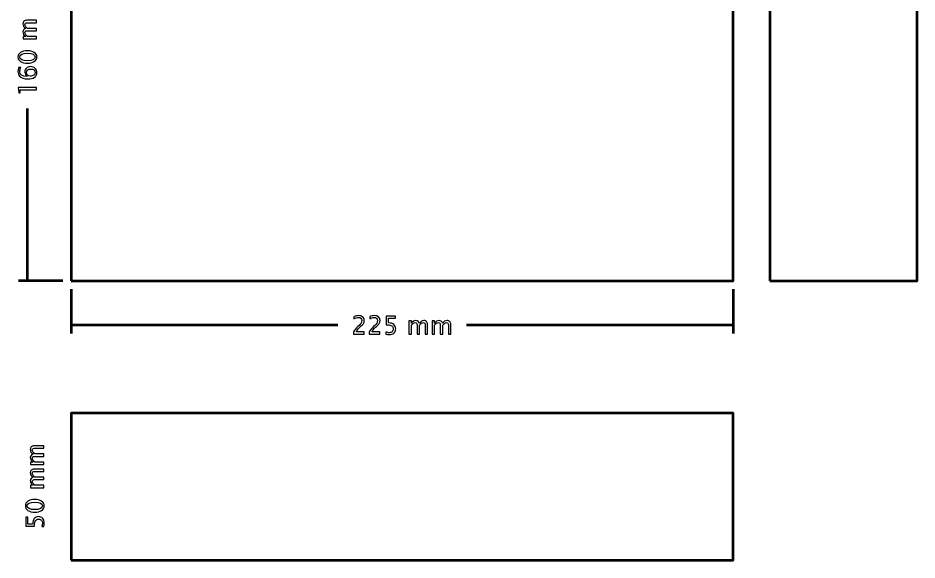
# Model space of a CAD drawing. Header units: centimetres. Extents: x -16.1 to 14.5, y -16 to 20.1.
# Drawn here: x -16.06 to 14.5, y -16 to 2.44 of the extents above; entities that cross this region are included whole.
import ezdxf

# ---------------------------------------------------------------- set-up
doc = ezdxf.new("R2010")
doc.units = ezdxf.units.CM
doc.header["$MEASUREMENT"] = 0
doc.layers.add('Layer 1', color=7, linetype='Continuous')

msp = doc.modelspace()

# ---------------------------------------------------------------- linework, layer by layer
at = {"layer": 'Layer 1', "lineweight": 53}
for points in [[(-14.25, -6.5), (8.25, -6.5), (8.25, 9.5), (-14.25, 9.5), (-14.25, -6.5)], [(9.5, -6.5), (14.5, -6.5), (14.5, 9.5), (9.5, 9.5), (9.5, -6.5)], [(-14.25, -16), (8.25, -16), (8.25, -11), (-14.25, -11), (-14.25, -16)]]:
    msp.add_lwpolyline(points, close=True, dxfattribs=at)
at = {"layer": 'Layer 1'}
for points, knots in [([(-15.43631, 1.72775), (-15.43631, 1.72775), (-15.88505, 1.72775), (-15.88505, 1.72775), (-15.88505, 1.72775), (-15.88505, 1.72775), (-15.88505, 1.80903), (-15.88505, 1.80903), (-15.88505, 1.80903), (-15.88505, 1.80903), (-15.80024, 1.80903), (-15.80024, 1.80903), (-15.80024, 1.80903), (-15.86303, 1.84868), (-15.89436, 1.89948), (-15.89436, 1.96171), (-15.89436, 1.96171), (-15.89436, 2.02169), (-15.86303, 2.06247), (-15.80024, 2.0842), (-15.80024, 2.0842), (-15.8636, 2.12272), (-15.89521, 2.17296), (-15.89521, 2.23462), (-15.89521, 2.23462), (-15.89521, 2.27399), (-15.88363, 2.30461), (-15.86035, 2.32649), (-15.86035, 2.32649), (-15.83707, 2.34836), (-15.80447, 2.35937), (-15.76256, 2.35937), (-15.76256, 2.35937), (-15.76256, 2.35937), (-15.43631, 2.35937), (-15.43631, 2.35937), (-15.43631, 2.35937), (-15.43631, 2.35937), (-15.43631, 2.27809), (-15.43631, 2.27809), (-15.43631, 2.27809), (-15.43631, 2.27809), (-15.74915, 2.27809), (-15.74915, 2.27809), (-15.74915, 2.27809), (-15.80024, 2.27809), (-15.82578, 2.25777), (-15.82578, 2.21713), (-15.82578, 2.21713), (-15.82578, 2.17493), (-15.796, 2.13062), (-15.73631, 2.0842), (-15.73631, 2.0842), (-15.73631, 2.0842), (-15.43631, 2.0842), (-15.43631, 2.0842), (-15.43631, 2.0842), (-15.43631, 2.0842), (-15.43631, 2.00292), (-15.43631, 2.00292), (-15.43631, 2.00292), (-15.43631, 2.00292), (-15.74944, 2.00292), (-15.74944, 2.00292), (-15.74944, 2.00292), (-15.80094, 2.00292), (-15.82662, 1.98232), (-15.82662, 1.94097), (-15.82662, 1.94097), (-15.82662, 1.89991), (-15.79671, 1.85588), (-15.73674, 1.80903), (-15.73674, 1.80903), (-15.73674, 1.80903), (-15.43631, 1.80903), (-15.43631, 1.80903), (-15.43631, 1.80903), (-15.43631, 1.80903), (-15.43631, 1.72775), (-15.43631, 1.72775)], [0, 0, 0, 0, 0.04761905, 0.04761905, 0.04761905, 0.04761905, 0.0952381, 0.0952381, 0.0952381, 0.0952381, 0.14285714, 0.14285714, 0.14285714, 0.14285714, 0.19047619, 0.19047619, 0.19047619, 0.19047619, 0.23809524, 0.23809524, 0.23809524, 0.23809524, 0.28571429, 0.28571429, 0.28571429, 0.28571429, 0.33333333, 0.33333333, 0.33333333, 0.33333333, 0.38095238, 0.38095238, 0.38095238, 0.38095238, 0.42857143, 0.42857143, 0.42857143, 0.42857143, 0.47619048, 0.47619048, 0.47619048, 0.47619048, 0.52380952, 0.52380952, 0.52380952, 0.52380952, 0.57142857, 0.57142857, 0.57142857, 0.57142857, 0.61904762, 0.61904762, 0.61904762, 0.61904762, 0.66666667, 0.66666667, 0.66666667, 0.66666667, 0.71428571, 0.71428571, 0.71428571, 0.71428571, 0.76190476, 0.76190476, 0.76190476, 0.76190476, 0.80952381, 0.80952381, 0.80952381, 0.80952381, 0.85714286, 0.85714286, 0.85714286, 0.85714286, 0.9047619, 0.9047619, 0.9047619, 0.9047619, 1, 1, 1, 1]), ([(-15.42107, 1.11081), (-15.42107, 1.0466), (-15.45056, 0.99481), (-15.50941, 0.95558), (-15.50941, 0.95558), (-15.56825, 0.91621), (-15.64586, 0.8966), (-15.74238, 0.8966), (-15.74238, 0.8966), (-15.8389, 0.8966), (-15.91651, 0.91621), (-15.97536, 0.95558), (-15.97536, 0.95558), (-16.0342, 0.99481), (-16.06369, 1.0466), (-16.06369, 1.11081), (-16.06369, 1.11081), (-16.06369, 1.1753), (-16.03434, 1.22708), (-15.97564, 1.26631), (-15.97564, 1.26631), (-15.91694, 1.3054), (-15.83918, 1.32502), (-15.74238, 1.32502), (-15.74238, 1.32502), (-15.64586, 1.32502), (-15.56825, 1.3054), (-15.50941, 1.26631), (-15.50941, 1.26631), (-15.45056, 1.22708), (-15.42107, 1.1753), (-15.42107, 1.11081)], [0, 0, 0, 0, 0.11111111, 0.11111111, 0.11111111, 0.11111111, 0.22222222, 0.22222222, 0.22222222, 0.22222222, 0.33333333, 0.33333333, 0.33333333, 0.33333333, 0.44444444, 0.44444444, 0.44444444, 0.44444444, 0.55555556, 0.55555556, 0.55555556, 0.55555556, 0.66666667, 0.66666667, 0.66666667, 0.66666667, 0.77777778, 0.77777778, 0.77777778, 0.77777778, 1, 1, 1, 1]), ([(-15.48203, 1.11067), (-15.48203, 1.19547), (-15.56881, 1.23781), (-15.74238, 1.23781), (-15.74238, 1.23781), (-15.91595, 1.23781), (-16.00273, 1.19547), (-16.00273, 1.11067), (-16.00273, 1.11067), (-16.00273, 1.02614), (-15.91595, 0.98381), (-15.74238, 0.98381), (-15.74238, 0.98381), (-15.56881, 0.98381), (-15.48203, 1.02614), (-15.48203, 1.11067)], [0, 0, 0, 0, 0.2, 0.2, 0.2, 0.2, 0.4, 0.4, 0.4, 0.4, 0.6, 0.6, 0.6, 0.6, 1, 1, 1, 1]), ([(-15.75353, 0.45351), (-15.80391, 0.49245), (-15.82916, 0.54142), (-15.82916, 0.6004), (-15.82916, 0.6004), (-15.82916, 0.65389), (-15.81138, 0.69763), (-15.77597, 0.73178), (-15.77597, 0.73178), (-15.74055, 0.76579), (-15.69525, 0.78286), (-15.63979, 0.78286), (-15.63979, 0.78286), (-15.57615, 0.78286), (-15.5238, 0.76381), (-15.48274, 0.72557), (-15.48274, 0.72557), (-15.44167, 0.68733), (-15.42107, 0.63879), (-15.42107, 0.57966), (-15.42107, 0.57966), (-15.42107, 0.51249), (-15.4483, 0.45972), (-15.50263, 0.42176), (-15.50263, 0.42176), (-15.5571, 0.38366), (-15.63231, 0.36461), (-15.72855, 0.36461), (-15.72855, 0.36461), (-15.85809, 0.36461), (-15.95306, 0.39791), (-16.01374, 0.46437), (-16.01374, 0.46437), (-16.04704, 0.5005), (-16.06369, 0.55045), (-16.06369, 0.61409), (-16.06369, 0.61409), (-16.06369, 0.65106), (-16.05607, 0.69692), (-16.04083, 0.75154), (-16.04083, 0.75154), (-16.04083, 0.75154), (-15.96971, 0.75154), (-15.96971, 0.75154), (-15.96971, 0.75154), (-15.99173, 0.69382), (-16.00273, 0.64641), (-16.00273, 0.60915), (-16.00273, 0.60915), (-16.00273, 0.50544), (-15.91962, 0.45351), (-15.75353, 0.45351)], [0, 0, 0, 0, 0.07142857, 0.07142857, 0.07142857, 0.07142857, 0.14285714, 0.14285714, 0.14285714, 0.14285714, 0.21428571, 0.21428571, 0.21428571, 0.21428571, 0.28571429, 0.28571429, 0.28571429, 0.28571429, 0.35714286, 0.35714286, 0.35714286, 0.35714286, 0.42857143, 0.42857143, 0.42857143, 0.42857143, 0.5, 0.5, 0.5, 0.5, 0.57142857, 0.57142857, 0.57142857, 0.57142857, 0.64285714, 0.64285714, 0.64285714, 0.64285714, 0.71428571, 0.71428571, 0.71428571, 0.71428571, 0.78571429, 0.78571429, 0.78571429, 0.78571429, 0.85714286, 0.85714286, 0.85714286, 0.85714286, 1, 1, 1, 1]), ([(-15.62371, 0.70158), (-15.669, 0.70158), (-15.70485, 0.69114), (-15.73123, 0.67011), (-15.73123, 0.67011), (-15.75762, 0.64909), (-15.77074, 0.6203), (-15.77074, 0.58375), (-15.77074, 0.58375), (-15.77074, 0.5489), (-15.75917, 0.51912), (-15.73589, 0.49429), (-15.73589, 0.49429), (-15.71275, 0.46931), (-15.68481, 0.45689), (-15.65221, 0.45689), (-15.65221, 0.45689), (-15.60085, 0.45689), (-15.55964, 0.46875), (-15.5286, 0.49231), (-15.5286, 0.49231), (-15.49755, 0.51602), (-15.48203, 0.54735), (-15.48203, 0.58629), (-15.48203, 0.58629), (-15.48203, 0.62171), (-15.49473, 0.64979), (-15.52013, 0.67054), (-15.52013, 0.67054), (-15.54553, 0.69128), (-15.5801, 0.70158), (-15.62371, 0.70158)], [0, 0, 0, 0, 0.11111111, 0.11111111, 0.11111111, 0.11111111, 0.22222222, 0.22222222, 0.22222222, 0.22222222, 0.33333333, 0.33333333, 0.33333333, 0.33333333, 0.44444444, 0.44444444, 0.44444444, 0.44444444, 0.55555556, 0.55555556, 0.55555556, 0.55555556, 0.66666667, 0.66666667, 0.66666667, 0.66666667, 0.77777778, 0.77777778, 0.77777778, 0.77777778, 1, 1, 1, 1]), ([(-15.43631, -0.00567), (-15.43631, -0.00567), (-15.98749, -0.00567), (-15.98749, -0.00567), (-15.98749, -0.00567), (-15.98749, -0.00567), (-15.98749, -0.10304), (-15.98749, -0.10304), (-15.98749, -0.10304), (-15.98749, -0.10304), (-16.03829, -0.10304), (-16.03829, -0.10304), (-16.03829, -0.10304), (-16.03829, -0.10304), (-16.05353, 0.07561), (-16.05353, 0.07561), (-16.05353, 0.07561), (-16.05353, 0.07561), (-15.43631, 0.07561), (-15.43631, 0.07561), (-15.43631, 0.07561), (-15.43631, 0.07561), (-15.43631, -0.00567), (-15.43631, -0.00567)], [0, 0, 0, 0, 0.14285714, 0.14285714, 0.14285714, 0.14285714, 0.28571429, 0.28571429, 0.28571429, 0.28571429, 0.42857143, 0.42857143, 0.42857143, 0.42857143, 0.57142857, 0.57142857, 0.57142857, 0.57142857, 0.71428571, 0.71428571, 0.71428571, 0.71428571, 1, 1, 1, 1]), ([(-4.65723, -8.31369), (-4.65723, -8.31369), (-4.65723, -8.24257), (-4.65723, -8.24257), (-4.65723, -8.24257), (-4.63352, -8.18711), (-4.58568, -8.12658), (-4.51357, -8.06124), (-4.51357, -8.06124), (-4.51357, -8.06124), (-4.46701, -8.01947), (-4.46701, -8.01947), (-4.46701, -8.01947), (-4.40704, -7.965), (-4.37698, -7.9111), (-4.37698, -7.85748), (-4.37698, -7.85748), (-4.37698, -7.82319), (-4.38728, -7.79637), (-4.40774, -7.77676), (-4.40774, -7.77676), (-4.4282, -7.75715), (-4.45657, -7.74727), (-4.49255, -7.74727), (-4.49255, -7.74727), (-4.5346, -7.74727), (-4.58441, -7.76335), (-4.64199, -7.79553), (-4.64199, -7.79553), (-4.64199, -7.79553), (-4.64199, -7.72441), (-4.64199, -7.72441), (-4.64199, -7.72441), (-4.58766, -7.69901), (-4.53361, -7.68631), (-4.47971, -7.68631), (-4.47971, -7.68631), (-4.42242, -7.68631), (-4.37641, -7.70169), (-4.3417, -7.73259), (-4.3417, -7.73259), (-4.30713, -7.7635), (-4.28977, -7.80442), (-4.28977, -7.8555), (-4.28977, -7.8555), (-4.28977, -7.89219), (-4.29852, -7.92479), (-4.31602, -7.95315), (-4.31602, -7.95315), (-4.33366, -7.98165), (-4.36625, -8.01609), (-4.41409, -8.05673), (-4.41409, -8.05673), (-4.41409, -8.05673), (-4.44556, -8.08354), (-4.44556, -8.08354), (-4.44556, -8.08354), (-4.51103, -8.13899), (-4.54885, -8.19205), (-4.55901, -8.24257), (-4.55901, -8.24257), (-4.55901, -8.24257), (-4.29231, -8.24257), (-4.29231, -8.24257), (-4.29231, -8.24257), (-4.29231, -8.24257), (-4.29231, -8.31369), (-4.29231, -8.31369), (-4.29231, -8.31369), (-4.29231, -8.31369), (-4.65723, -8.31369), (-4.65723, -8.31369)], [0, 0, 0, 0, 0.05263158, 0.05263158, 0.05263158, 0.05263158, 0.10526316, 0.10526316, 0.10526316, 0.10526316, 0.15789474, 0.15789474, 0.15789474, 0.15789474, 0.21052632, 0.21052632, 0.21052632, 0.21052632, 0.26315789, 0.26315789, 0.26315789, 0.26315789, 0.31578947, 0.31578947, 0.31578947, 0.31578947, 0.36842105, 0.36842105, 0.36842105, 0.36842105, 0.42105263, 0.42105263, 0.42105263, 0.42105263, 0.47368421, 0.47368421, 0.47368421, 0.47368421, 0.52631579, 0.52631579, 0.52631579, 0.52631579, 0.57894737, 0.57894737, 0.57894737, 0.57894737, 0.63157895, 0.63157895, 0.63157895, 0.63157895, 0.68421053, 0.68421053, 0.68421053, 0.68421053, 0.73684211, 0.73684211, 0.73684211, 0.73684211, 0.78947368, 0.78947368, 0.78947368, 0.78947368, 0.84210526, 0.84210526, 0.84210526, 0.84210526, 0.89473684, 0.89473684, 0.89473684, 0.89473684, 1, 1, 1, 1]), ([(-4.12185, -8.31369), (-4.12185, -8.31369), (-4.12185, -8.24257), (-4.12185, -8.24257), (-4.12185, -8.24257), (-4.09814, -8.18711), (-4.0503, -8.12658), (-3.97819, -8.06124), (-3.97819, -8.06124), (-3.97819, -8.06124), (-3.93163, -8.01947), (-3.93163, -8.01947), (-3.93163, -8.01947), (-3.87166, -7.965), (-3.8416, -7.9111), (-3.8416, -7.85748), (-3.8416, -7.85748), (-3.8416, -7.82319), (-3.8519, -7.79637), (-3.87236, -7.77676), (-3.87236, -7.77676), (-3.89282, -7.75715), (-3.92119, -7.74727), (-3.95717, -7.74727), (-3.95717, -7.74727), (-3.99922, -7.74727), (-4.04903, -7.76335), (-4.10661, -7.79553), (-4.10661, -7.79553), (-4.10661, -7.79553), (-4.10661, -7.72441), (-4.10661, -7.72441), (-4.10661, -7.72441), (-4.05228, -7.69901), (-3.99823, -7.68631), (-3.94433, -7.68631), (-3.94433, -7.68631), (-3.88704, -7.68631), (-3.84103, -7.70169), (-3.80632, -7.73259), (-3.80632, -7.73259), (-3.77175, -7.7635), (-3.75439, -7.80442), (-3.75439, -7.8555), (-3.75439, -7.8555), (-3.75439, -7.89219), (-3.76314, -7.92479), (-3.78064, -7.95315), (-3.78064, -7.95315), (-3.79828, -7.98165), (-3.83087, -8.01609), (-3.87871, -8.05673), (-3.87871, -8.05673), (-3.87871, -8.05673), (-3.91018, -8.08354), (-3.91018, -8.08354), (-3.91018, -8.08354), (-3.97565, -8.13899), (-4.01347, -8.19205), (-4.02363, -8.24257), (-4.02363, -8.24257), (-4.02363, -8.24257), (-3.75693, -8.24257), (-3.75693, -8.24257), (-3.75693, -8.24257), (-3.75693, -8.24257), (-3.75693, -8.31369), (-3.75693, -8.31369), (-3.75693, -8.31369), (-3.75693, -8.31369), (-4.12185, -8.31369), (-4.12185, -8.31369)], [0, 0, 0, 0, 0.05263158, 0.05263158, 0.05263158, 0.05263158, 0.10526316, 0.10526316, 0.10526316, 0.10526316, 0.15789474, 0.15789474, 0.15789474, 0.15789474, 0.21052632, 0.21052632, 0.21052632, 0.21052632, 0.26315789, 0.26315789, 0.26315789, 0.26315789, 0.31578947, 0.31578947, 0.31578947, 0.31578947, 0.36842105, 0.36842105, 0.36842105, 0.36842105, 0.42105263, 0.42105263, 0.42105263, 0.42105263, 0.47368421, 0.47368421, 0.47368421, 0.47368421, 0.52631579, 0.52631579, 0.52631579, 0.52631579, 0.57894737, 0.57894737, 0.57894737, 0.57894737, 0.63157895, 0.63157895, 0.63157895, 0.63157895, 0.68421053, 0.68421053, 0.68421053, 0.68421053, 0.73684211, 0.73684211, 0.73684211, 0.73684211, 0.78947368, 0.78947368, 0.78947368, 0.78947368, 0.84210526, 0.84210526, 0.84210526, 0.84210526, 0.89473684, 0.89473684, 0.89473684, 0.89473684, 1, 1, 1, 1]), ([(-3.55345, -8.31623), (-3.55345, -8.31623), (-3.55345, -8.24342), (-3.55345, -8.24342), (-3.55345, -8.24342), (-3.51295, -8.25979), (-3.47456, -8.26797), (-3.43788, -8.26797), (-3.43788, -8.26797), (-3.3978, -8.26797), (-3.36619, -8.25612), (-3.34319, -8.23241), (-3.34319, -8.23241), (-3.32019, -8.2087), (-3.30876, -8.17611), (-3.30876, -8.13462), (-3.30876, -8.13462), (-3.30876, -8.09003), (-3.32499, -8.05588), (-3.35744, -8.03231), (-3.35744, -8.03231), (-3.3899, -8.00875), (-3.43689, -7.99704), (-3.49827, -7.99704), (-3.49827, -7.99704), (-3.51252, -7.99704), (-3.52762, -7.99802), (-3.54329, -8), (-3.54329, -8), (-3.54329, -8), (-3.54329, -7.70155), (-3.54329, -7.70155), (-3.54329, -7.70155), (-3.54329, -7.70155), (-3.2334, -7.70155), (-3.2334, -7.70155), (-3.2334, -7.70155), (-3.2334, -7.70155), (-3.2334, -7.77267), (-3.2334, -7.77267), (-3.2334, -7.77267), (-3.2334, -7.77267), (-3.47217, -7.77267), (-3.47217, -7.77267), (-3.47217, -7.77267), (-3.47217, -7.77267), (-3.47217, -7.93438), (-3.47217, -7.93438), (-3.47217, -7.93438), (-3.39343, -7.93438), (-3.33204, -7.95244), (-3.28787, -7.98857), (-3.28787, -7.98857), (-3.24371, -8.02455), (-3.22155, -8.07451), (-3.22155, -8.13843), (-3.22155, -8.13843), (-3.22155, -8.19798), (-3.24159, -8.24455), (-3.28167, -8.27827), (-3.28167, -8.27827), (-3.32174, -8.312), (-3.37706, -8.32893), (-3.44761, -8.32893), (-3.44761, -8.32893), (-3.47908, -8.32893), (-3.51436, -8.3247), (-3.55345, -8.31623)], [0, 0, 0, 0, 0.05555556, 0.05555556, 0.05555556, 0.05555556, 0.11111111, 0.11111111, 0.11111111, 0.11111111, 0.16666667, 0.16666667, 0.16666667, 0.16666667, 0.22222222, 0.22222222, 0.22222222, 0.22222222, 0.27777778, 0.27777778, 0.27777778, 0.27777778, 0.33333333, 0.33333333, 0.33333333, 0.33333333, 0.38888889, 0.38888889, 0.38888889, 0.38888889, 0.44444444, 0.44444444, 0.44444444, 0.44444444, 0.5, 0.5, 0.5, 0.5, 0.55555556, 0.55555556, 0.55555556, 0.55555556, 0.61111111, 0.61111111, 0.61111111, 0.61111111, 0.66666667, 0.66666667, 0.66666667, 0.66666667, 0.72222222, 0.72222222, 0.72222222, 0.72222222, 0.77777778, 0.77777778, 0.77777778, 0.77777778, 0.83333333, 0.83333333, 0.83333333, 0.83333333, 0.88888889, 0.88888889, 0.88888889, 0.88888889, 1, 1, 1, 1]), ([(-2.77225, -8.31369), (-2.77225, -8.31369), (-2.77225, -7.86495), (-2.77225, -7.86495), (-2.77225, -7.86495), (-2.77225, -7.86495), (-2.69097, -7.86495), (-2.69097, -7.86495), (-2.69097, -7.86495), (-2.69097, -7.86495), (-2.69097, -7.94976), (-2.69097, -7.94976), (-2.69097, -7.94976), (-2.65132, -7.88697), (-2.60052, -7.85564), (-2.53829, -7.85564), (-2.53829, -7.85564), (-2.47831, -7.85564), (-2.43753, -7.88697), (-2.4158, -7.94976), (-2.4158, -7.94976), (-2.37728, -7.8864), (-2.32704, -7.85479), (-2.26538, -7.85479), (-2.26538, -7.85479), (-2.22601, -7.85479), (-2.19539, -7.86637), (-2.17351, -7.88965), (-2.17351, -7.88965), (-2.15164, -7.91293), (-2.14063, -7.94553), (-2.14063, -7.98744), (-2.14063, -7.98744), (-2.14063, -7.98744), (-2.14063, -8.31369), (-2.14063, -8.31369), (-2.14063, -8.31369), (-2.14063, -8.31369), (-2.22191, -8.31369), (-2.22191, -8.31369), (-2.22191, -8.31369), (-2.22191, -8.31369), (-2.22191, -8.00085), (-2.22191, -8.00085), (-2.22191, -8.00085), (-2.22191, -7.94976), (-2.24223, -7.92422), (-2.28287, -7.92422), (-2.28287, -7.92422), (-2.32507, -7.92422), (-2.36938, -7.954), (-2.4158, -8.01369), (-2.4158, -8.01369), (-2.4158, -8.01369), (-2.4158, -8.31369), (-2.4158, -8.31369), (-2.4158, -8.31369), (-2.4158, -8.31369), (-2.49708, -8.31369), (-2.49708, -8.31369), (-2.49708, -8.31369), (-2.49708, -8.31369), (-2.49708, -8.00056), (-2.49708, -8.00056), (-2.49708, -8.00056), (-2.49708, -7.94906), (-2.51768, -7.92338), (-2.55903, -7.92338), (-2.55903, -7.92338), (-2.60009, -7.92338), (-2.64412, -7.95329), (-2.69097, -8.01326), (-2.69097, -8.01326), (-2.69097, -8.01326), (-2.69097, -8.31369), (-2.69097, -8.31369), (-2.69097, -8.31369), (-2.69097, -8.31369), (-2.77225, -8.31369), (-2.77225, -8.31369)], [0, 0, 0, 0, 0.04761905, 0.04761905, 0.04761905, 0.04761905, 0.0952381, 0.0952381, 0.0952381, 0.0952381, 0.14285714, 0.14285714, 0.14285714, 0.14285714, 0.19047619, 0.19047619, 0.19047619, 0.19047619, 0.23809524, 0.23809524, 0.23809524, 0.23809524, 0.28571429, 0.28571429, 0.28571429, 0.28571429, 0.33333333, 0.33333333, 0.33333333, 0.33333333, 0.38095238, 0.38095238, 0.38095238, 0.38095238, 0.42857143, 0.42857143, 0.42857143, 0.42857143, 0.47619048, 0.47619048, 0.47619048, 0.47619048, 0.52380952, 0.52380952, 0.52380952, 0.52380952, 0.57142857, 0.57142857, 0.57142857, 0.57142857, 0.61904762, 0.61904762, 0.61904762, 0.61904762, 0.66666667, 0.66666667, 0.66666667, 0.66666667, 0.71428571, 0.71428571, 0.71428571, 0.71428571, 0.76190476, 0.76190476, 0.76190476, 0.76190476, 0.80952381, 0.80952381, 0.80952381, 0.80952381, 0.85714286, 0.85714286, 0.85714286, 0.85714286, 0.9047619, 0.9047619, 0.9047619, 0.9047619, 1, 1, 1, 1]), ([(-1.98174, -8.31369), (-1.98174, -8.31369), (-1.98174, -7.86495), (-1.98174, -7.86495), (-1.98174, -7.86495), (-1.98174, -7.86495), (-1.90046, -7.86495), (-1.90046, -7.86495), (-1.90046, -7.86495), (-1.90046, -7.86495), (-1.90046, -7.94976), (-1.90046, -7.94976), (-1.90046, -7.94976), (-1.86081, -7.88697), (-1.81001, -7.85564), (-1.74778, -7.85564), (-1.74778, -7.85564), (-1.6878, -7.85564), (-1.64702, -7.88697), (-1.62529, -7.94976), (-1.62529, -7.94976), (-1.58677, -7.8864), (-1.53653, -7.85479), (-1.47487, -7.85479), (-1.47487, -7.85479), (-1.4355, -7.85479), (-1.40488, -7.86637), (-1.383, -7.88965), (-1.383, -7.88965), (-1.36113, -7.91293), (-1.35012, -7.94553), (-1.35012, -7.98744), (-1.35012, -7.98744), (-1.35012, -7.98744), (-1.35012, -8.31369), (-1.35012, -8.31369), (-1.35012, -8.31369), (-1.35012, -8.31369), (-1.4314, -8.31369), (-1.4314, -8.31369), (-1.4314, -8.31369), (-1.4314, -8.31369), (-1.4314, -8.00085), (-1.4314, -8.00085), (-1.4314, -8.00085), (-1.4314, -7.94976), (-1.45172, -7.92422), (-1.49236, -7.92422), (-1.49236, -7.92422), (-1.53456, -7.92422), (-1.57887, -7.954), (-1.62529, -8.01369), (-1.62529, -8.01369), (-1.62529, -8.01369), (-1.62529, -8.31369), (-1.62529, -8.31369), (-1.62529, -8.31369), (-1.62529, -8.31369), (-1.70657, -8.31369), (-1.70657, -8.31369), (-1.70657, -8.31369), (-1.70657, -8.31369), (-1.70657, -8.00056), (-1.70657, -8.00056), (-1.70657, -8.00056), (-1.70657, -7.94906), (-1.72717, -7.92338), (-1.76852, -7.92338), (-1.76852, -7.92338), (-1.80958, -7.92338), (-1.85361, -7.95329), (-1.90046, -8.01326), (-1.90046, -8.01326), (-1.90046, -8.01326), (-1.90046, -8.31369), (-1.90046, -8.31369), (-1.90046, -8.31369), (-1.90046, -8.31369), (-1.98174, -8.31369), (-1.98174, -8.31369)], [0, 0, 0, 0, 0.04761905, 0.04761905, 0.04761905, 0.04761905, 0.0952381, 0.0952381, 0.0952381, 0.0952381, 0.14285714, 0.14285714, 0.14285714, 0.14285714, 0.19047619, 0.19047619, 0.19047619, 0.19047619, 0.23809524, 0.23809524, 0.23809524, 0.23809524, 0.28571429, 0.28571429, 0.28571429, 0.28571429, 0.33333333, 0.33333333, 0.33333333, 0.33333333, 0.38095238, 0.38095238, 0.38095238, 0.38095238, 0.42857143, 0.42857143, 0.42857143, 0.42857143, 0.47619048, 0.47619048, 0.47619048, 0.47619048, 0.52380952, 0.52380952, 0.52380952, 0.52380952, 0.57142857, 0.57142857, 0.57142857, 0.57142857, 0.61904762, 0.61904762, 0.61904762, 0.61904762, 0.66666667, 0.66666667, 0.66666667, 0.66666667, 0.71428571, 0.71428571, 0.71428571, 0.71428571, 0.76190476, 0.76190476, 0.76190476, 0.76190476, 0.80952381, 0.80952381, 0.80952381, 0.80952381, 0.85714286, 0.85714286, 0.85714286, 0.85714286, 0.9047619, 0.9047619, 0.9047619, 0.9047619, 1, 1, 1, 1]), ([(-15.18631, -12.74943), (-15.18631, -12.74943), (-15.63505, -12.74943), (-15.63505, -12.74943), (-15.63505, -12.74943), (-15.63505, -12.74943), (-15.63505, -12.66815), (-15.63505, -12.66815), (-15.63505, -12.66815), (-15.63505, -12.66815), (-15.55024, -12.66815), (-15.55024, -12.66815), (-15.55024, -12.66815), (-15.61303, -12.6285), (-15.64436, -12.5777), (-15.64436, -12.51547), (-15.64436, -12.51547), (-15.64436, -12.45549), (-15.61303, -12.41471), (-15.55024, -12.39298), (-15.55024, -12.39298), (-15.6136, -12.35446), (-15.64521, -12.30422), (-15.64521, -12.24256), (-15.64521, -12.24256), (-15.64521, -12.20319), (-15.63363, -12.17257), (-15.61035, -12.15069), (-15.61035, -12.15069), (-15.58707, -12.12882), (-15.55447, -12.11781), (-15.51256, -12.11781), (-15.51256, -12.11781), (-15.51256, -12.11781), (-15.18631, -12.11781), (-15.18631, -12.11781), (-15.18631, -12.11781), (-15.18631, -12.11781), (-15.18631, -12.19909), (-15.18631, -12.19909), (-15.18631, -12.19909), (-15.18631, -12.19909), (-15.49915, -12.19909), (-15.49915, -12.19909), (-15.49915, -12.19909), (-15.55024, -12.19909), (-15.57578, -12.21941), (-15.57578, -12.26005), (-15.57578, -12.26005), (-15.57578, -12.30225), (-15.546, -12.34656), (-15.48631, -12.39298), (-15.48631, -12.39298), (-15.48631, -12.39298), (-15.18631, -12.39298), (-15.18631, -12.39298), (-15.18631, -12.39298), (-15.18631, -12.39298), (-15.18631, -12.47426), (-15.18631, -12.47426), (-15.18631, -12.47426), (-15.18631, -12.47426), (-15.49944, -12.47426), (-15.49944, -12.47426), (-15.49944, -12.47426), (-15.55094, -12.47426), (-15.57662, -12.49486), (-15.57662, -12.53621), (-15.57662, -12.53621), (-15.57662, -12.57727), (-15.54671, -12.6213), (-15.48674, -12.66815), (-15.48674, -12.66815), (-15.48674, -12.66815), (-15.18631, -12.66815), (-15.18631, -12.66815), (-15.18631, -12.66815), (-15.18631, -12.66815), (-15.18631, -12.74943), (-15.18631, -12.74943)], [0, 0, 0, 0, 0.04761905, 0.04761905, 0.04761905, 0.04761905, 0.0952381, 0.0952381, 0.0952381, 0.0952381, 0.14285714, 0.14285714, 0.14285714, 0.14285714, 0.19047619, 0.19047619, 0.19047619, 0.19047619, 0.23809524, 0.23809524, 0.23809524, 0.23809524, 0.28571429, 0.28571429, 0.28571429, 0.28571429, 0.33333333, 0.33333333, 0.33333333, 0.33333333, 0.38095238, 0.38095238, 0.38095238, 0.38095238, 0.42857143, 0.42857143, 0.42857143, 0.42857143, 0.47619048, 0.47619048, 0.47619048, 0.47619048, 0.52380952, 0.52380952, 0.52380952, 0.52380952, 0.57142857, 0.57142857, 0.57142857, 0.57142857, 0.61904762, 0.61904762, 0.61904762, 0.61904762, 0.66666667, 0.66666667, 0.66666667, 0.66666667, 0.71428571, 0.71428571, 0.71428571, 0.71428571, 0.76190476, 0.76190476, 0.76190476, 0.76190476, 0.80952381, 0.80952381, 0.80952381, 0.80952381, 0.85714286, 0.85714286, 0.85714286, 0.85714286, 0.9047619, 0.9047619, 0.9047619, 0.9047619, 1, 1, 1, 1]), ([(-15.18631, -13.53994), (-15.18631, -13.53994), (-15.63505, -13.53994), (-15.63505, -13.53994), (-15.63505, -13.53994), (-15.63505, -13.53994), (-15.63505, -13.45866), (-15.63505, -13.45866), (-15.63505, -13.45866), (-15.63505, -13.45866), (-15.55024, -13.45866), (-15.55024, -13.45866), (-15.55024, -13.45866), (-15.61303, -13.41901), (-15.64436, -13.36821), (-15.64436, -13.30598), (-15.64436, -13.30598), (-15.64436, -13.246), (-15.61303, -13.20522), (-15.55024, -13.18349), (-15.55024, -13.18349), (-15.6136, -13.14497), (-15.64521, -13.09473), (-15.64521, -13.03307), (-15.64521, -13.03307), (-15.64521, -12.9937), (-15.63363, -12.96308), (-15.61035, -12.9412), (-15.61035, -12.9412), (-15.58707, -12.91933), (-15.55447, -12.90832), (-15.51256, -12.90832), (-15.51256, -12.90832), (-15.51256, -12.90832), (-15.18631, -12.90832), (-15.18631, -12.90832), (-15.18631, -12.90832), (-15.18631, -12.90832), (-15.18631, -12.9896), (-15.18631, -12.9896), (-15.18631, -12.9896), (-15.18631, -12.9896), (-15.49915, -12.9896), (-15.49915, -12.9896), (-15.49915, -12.9896), (-15.55024, -12.9896), (-15.57578, -13.00992), (-15.57578, -13.05056), (-15.57578, -13.05056), (-15.57578, -13.09276), (-15.546, -13.13707), (-15.48631, -13.18349), (-15.48631, -13.18349), (-15.48631, -13.18349), (-15.18631, -13.18349), (-15.18631, -13.18349), (-15.18631, -13.18349), (-15.18631, -13.18349), (-15.18631, -13.26477), (-15.18631, -13.26477), (-15.18631, -13.26477), (-15.18631, -13.26477), (-15.49944, -13.26477), (-15.49944, -13.26477), (-15.49944, -13.26477), (-15.55094, -13.26477), (-15.57662, -13.28537), (-15.57662, -13.32672), (-15.57662, -13.32672), (-15.57662, -13.36778), (-15.54671, -13.41181), (-15.48674, -13.45866), (-15.48674, -13.45866), (-15.48674, -13.45866), (-15.18631, -13.45866), (-15.18631, -13.45866), (-15.18631, -13.45866), (-15.18631, -13.45866), (-15.18631, -13.53994), (-15.18631, -13.53994)], [0, 0, 0, 0, 0.04761905, 0.04761905, 0.04761905, 0.04761905, 0.0952381, 0.0952381, 0.0952381, 0.0952381, 0.14285714, 0.14285714, 0.14285714, 0.14285714, 0.19047619, 0.19047619, 0.19047619, 0.19047619, 0.23809524, 0.23809524, 0.23809524, 0.23809524, 0.28571429, 0.28571429, 0.28571429, 0.28571429, 0.33333333, 0.33333333, 0.33333333, 0.33333333, 0.38095238, 0.38095238, 0.38095238, 0.38095238, 0.42857143, 0.42857143, 0.42857143, 0.42857143, 0.47619048, 0.47619048, 0.47619048, 0.47619048, 0.52380952, 0.52380952, 0.52380952, 0.52380952, 0.57142857, 0.57142857, 0.57142857, 0.57142857, 0.61904762, 0.61904762, 0.61904762, 0.61904762, 0.66666667, 0.66666667, 0.66666667, 0.66666667, 0.71428571, 0.71428571, 0.71428571, 0.71428571, 0.76190476, 0.76190476, 0.76190476, 0.76190476, 0.80952381, 0.80952381, 0.80952381, 0.80952381, 0.85714286, 0.85714286, 0.85714286, 0.85714286, 0.9047619, 0.9047619, 0.9047619, 0.9047619, 1, 1, 1, 1]), ([(-15.17107, -14.15688), (-15.17107, -14.22109), (-15.20056, -14.27288), (-15.25941, -14.31211), (-15.25941, -14.31211), (-15.31825, -14.35148), (-15.39586, -14.37109), (-15.49238, -14.37109), (-15.49238, -14.37109), (-15.5889, -14.37109), (-15.66651, -14.35148), (-15.72536, -14.31211), (-15.72536, -14.31211), (-15.7842, -14.27288), (-15.81369, -14.22109), (-15.81369, -14.15688), (-15.81369, -14.15688), (-15.81369, -14.09239), (-15.78434, -14.04061), (-15.72564, -14.00138), (-15.72564, -14.00138), (-15.66694, -13.96229), (-15.58918, -13.94267), (-15.49238, -13.94267), (-15.49238, -13.94267), (-15.39586, -13.94267), (-15.31825, -13.96229), (-15.25941, -14.00138), (-15.25941, -14.00138), (-15.20056, -14.04061), (-15.17107, -14.09239), (-15.17107, -14.15688)], [0, 0, 0, 0, 0.11111111, 0.11111111, 0.11111111, 0.11111111, 0.22222222, 0.22222222, 0.22222222, 0.22222222, 0.33333333, 0.33333333, 0.33333333, 0.33333333, 0.44444444, 0.44444444, 0.44444444, 0.44444444, 0.55555556, 0.55555556, 0.55555556, 0.55555556, 0.66666667, 0.66666667, 0.66666667, 0.66666667, 0.77777778, 0.77777778, 0.77777778, 0.77777778, 1, 1, 1, 1]), ([(-15.23203, -14.15702), (-15.23203, -14.07222), (-15.31881, -14.02988), (-15.49238, -14.02988), (-15.49238, -14.02988), (-15.66595, -14.02988), (-15.75273, -14.07222), (-15.75273, -14.15702), (-15.75273, -14.15702), (-15.75273, -14.24155), (-15.66595, -14.28388), (-15.49238, -14.28388), (-15.49238, -14.28388), (-15.31881, -14.28388), (-15.23203, -14.24155), (-15.23203, -14.15702)], [0, 0, 0, 0, 0.2, 0.2, 0.2, 0.2, 0.4, 0.4, 0.4, 0.4, 0.6, 0.6, 0.6, 0.6, 1, 1, 1, 1]), ([(-15.18377, -14.85652), (-15.18377, -14.85652), (-15.25658, -14.85652), (-15.25658, -14.85652), (-15.25658, -14.85652), (-15.24021, -14.81602), (-15.23203, -14.77763), (-15.23203, -14.74095), (-15.23203, -14.74095), (-15.23203, -14.70087), (-15.24388, -14.66926), (-15.26759, -14.64626), (-15.26759, -14.64626), (-15.2913, -14.62326), (-15.32389, -14.61183), (-15.36538, -14.61183), (-15.36538, -14.61183), (-15.40997, -14.61183), (-15.44412, -14.62806), (-15.46769, -14.66051), (-15.46769, -14.66051), (-15.49125, -14.69297), (-15.50296, -14.73996), (-15.50296, -14.80134), (-15.50296, -14.80134), (-15.50296, -14.81559), (-15.50198, -14.83069), (-15.5, -14.84636), (-15.5, -14.84636), (-15.5, -14.84636), (-15.79845, -14.84636), (-15.79845, -14.84636), (-15.79845, -14.84636), (-15.79845, -14.84636), (-15.79845, -14.53647), (-15.79845, -14.53647), (-15.79845, -14.53647), (-15.79845, -14.53647), (-15.72733, -14.53647), (-15.72733, -14.53647), (-15.72733, -14.53647), (-15.72733, -14.53647), (-15.72733, -14.77524), (-15.72733, -14.77524), (-15.72733, -14.77524), (-15.72733, -14.77524), (-15.56562, -14.77524), (-15.56562, -14.77524), (-15.56562, -14.77524), (-15.56562, -14.6965), (-15.54756, -14.63511), (-15.51143, -14.59094), (-15.51143, -14.59094), (-15.47545, -14.54678), (-15.42549, -14.52462), (-15.36157, -14.52462), (-15.36157, -14.52462), (-15.30202, -14.52462), (-15.25545, -14.54466), (-15.22173, -14.58474), (-15.22173, -14.58474), (-15.188, -14.62481), (-15.17107, -14.68013), (-15.17107, -14.75068), (-15.17107, -14.75068), (-15.17107, -14.78215), (-15.1753, -14.81743), (-15.18377, -14.85652)], [0, 0, 0, 0, 0.05555556, 0.05555556, 0.05555556, 0.05555556, 0.11111111, 0.11111111, 0.11111111, 0.11111111, 0.16666667, 0.16666667, 0.16666667, 0.16666667, 0.22222222, 0.22222222, 0.22222222, 0.22222222, 0.27777778, 0.27777778, 0.27777778, 0.27777778, 0.33333333, 0.33333333, 0.33333333, 0.33333333, 0.38888889, 0.38888889, 0.38888889, 0.38888889, 0.44444444, 0.44444444, 0.44444444, 0.44444444, 0.5, 0.5, 0.5, 0.5, 0.55555556, 0.55555556, 0.55555556, 0.55555556, 0.61111111, 0.61111111, 0.61111111, 0.61111111, 0.66666667, 0.66666667, 0.66666667, 0.66666667, 0.72222222, 0.72222222, 0.72222222, 0.72222222, 0.77777778, 0.77777778, 0.77777778, 0.77777778, 0.83333333, 0.83333333, 0.83333333, 0.83333333, 0.88888889, 0.88888889, 0.88888889, 0.88888889, 1, 1, 1, 1])]:
    msp.add_open_spline(points, degree=3, knots=knots, dxfattribs=at)
at = {"layer": 'Layer 1', "lineweight": 53}
for points in [[(-15.75, -0.63948), (-15.75, -0.63948), (-15.75, -6.5), (-15.75, -6.5)], [(-14.54106, -6.5), (-14.54106, -6.5), (-16.04106, -6.5), (-16.04106, -6.5)], [(-14.25, -6.79106), (-14.25, -6.79106), (-14.25, -8.29106), (-14.25, -8.29106)], [(8.25, -6.79106), (8.25, -6.79106), (8.25, -8.29106), (8.25, -8.29106)], [(-14.25, -8), (-14.25, -8), (-5.19367, -8), (-5.19367, -8)], [(-0.81368, -8), (-0.81368, -8), (8.25, -8), (8.25, -8)]]:
    msp.add_open_spline(points, degree=3, dxfattribs=at)

doc.saveas('drawing.dxf')
